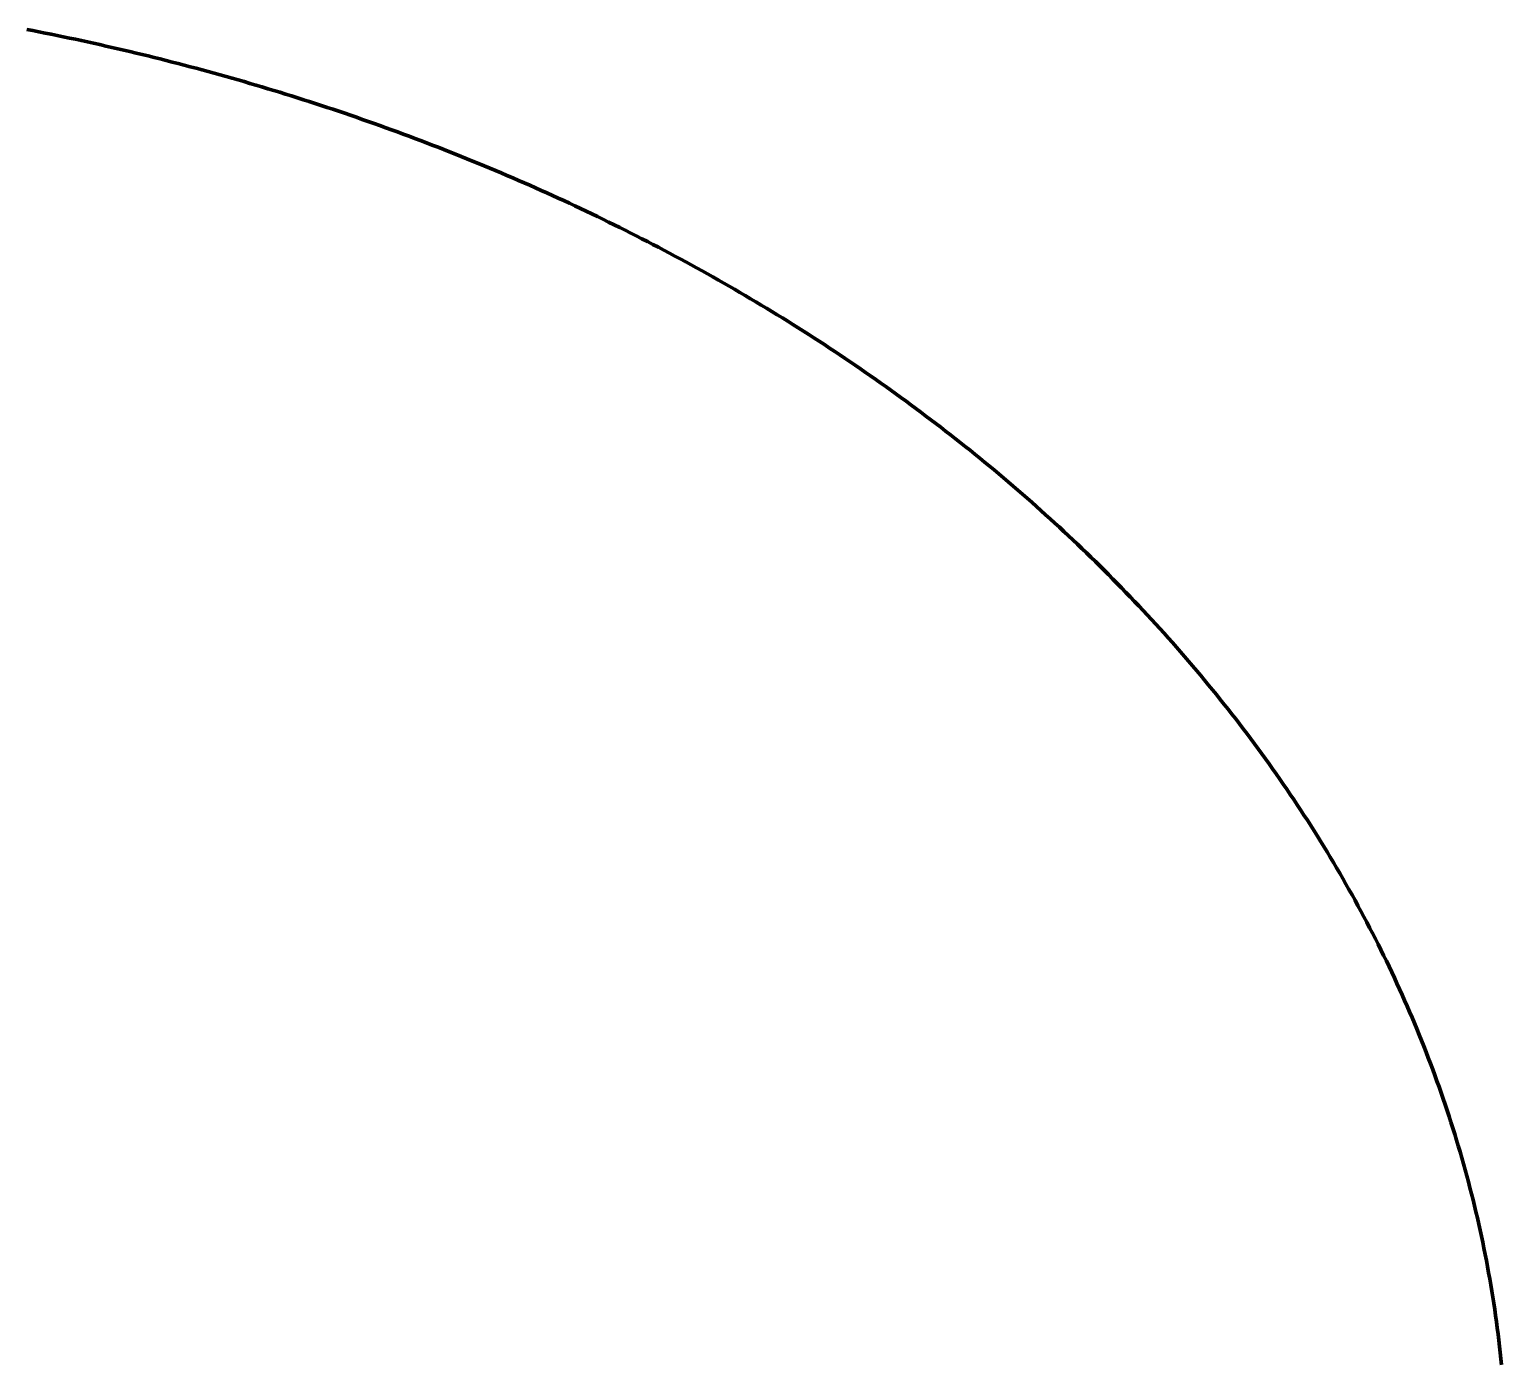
# Model space of a CAD drawing. Header units: millimetres. Extents: x 0 to 841, y 0 to 594.
# Drawn here: x 328.95 to 358.22, y 391.9 to 418.4 of the extents above; entities that cross this region are included whole.
import ezdxf

# ---------------------------------------------------------------- set-up
doc = ezdxf.new("R2010")
doc.units = ezdxf.units.MM
doc.layers.add('01-VISIBLE', color=7, linetype='CONTINUOUS', lineweight=70)

msp = doc.modelspace()

# ---------------------------------------------------------------- linework, layer by layer
at = {"layer": '01-VISIBLE'}
msp.add_lwpolyline([(358.22, 391.848), (358.207, 391.971), (358.194, 392.094), (358.18, 392.217), (358.166, 392.339), (358.151, 392.462), (358.135, 392.584), (358.119, 392.707), (358.102, 392.829), (358.084, 392.951), (358.065, 393.073), (358.046, 393.195), (358.027, 393.317), (358.006, 393.439), (357.985, 393.56), (357.963, 393.682), (357.941, 393.803), (357.918, 393.925), (357.895, 394.046), (357.87, 394.167), (357.845, 394.288), (357.82, 394.409), (357.794, 394.529), (357.767, 394.65), (357.739, 394.77), (357.711, 394.89), (357.682, 395.01), (357.653, 395.13), (357.623, 395.25), (357.592, 395.37), (357.561, 395.489), (357.529, 395.608), (357.497, 395.727), (357.463, 395.846), (357.43, 395.965), (357.395, 396.084), (357.36, 396.202), (357.325, 396.32), (357.289, 396.438), (357.252, 396.556), (357.214, 396.674), (357.176, 396.791), (357.138, 396.908), (357.098, 397.025), (357.059, 397.142), (357.018, 397.259), (356.977, 397.375), (356.936, 397.492), (356.893, 397.608), (356.851, 397.723), (356.807, 397.839), (356.763, 397.954), (356.719, 398.07), (356.674, 398.184), (356.628, 398.299), (356.582, 398.414), (356.535, 398.528), (356.487, 398.642), (356.439, 398.756), (356.391, 398.869), (356.342, 398.982), (356.292, 399.095), (356.242, 399.208), (356.191, 399.321), (356.14, 399.433), (356.088, 399.545), (356.036, 399.657), (355.983, 399.768), (355.929, 399.88), (355.875, 399.991), (355.821, 400.101), (355.765, 400.212), (355.71, 400.322), (355.654, 400.432), (355.597, 400.542), (355.54, 400.651), (355.482, 400.76), (355.424, 400.869), (355.365, 400.978), (355.306, 401.086), (355.246, 401.194), (355.186, 401.302), (355.125, 401.409), (355.064, 401.517), (355.002, 401.623), (354.94, 401.73), (354.877, 401.836), (354.814, 401.942), (354.751, 402.048), (354.686, 402.154), (354.622, 402.259), (354.557, 402.364), (354.491, 402.468), (354.425, 402.573), (354.358, 402.677), (354.291, 402.78), (354.224, 402.884), (354.156, 402.987), (354.087, 403.09), (354.019, 403.192), (353.949, 403.294), (353.88, 403.396), (353.809, 403.498), (353.739, 403.599), (353.668, 403.7), (353.596, 403.8), (353.524, 403.901), (353.452, 404.001), (353.379, 404.1), (353.306, 404.2), (353.232, 404.299), (353.158, 404.398), (353.083, 404.496), (353.008, 404.594), (352.933, 404.692), (352.857, 404.789), (352.781, 404.886), (352.704, 404.983), (352.627, 405.08), (352.55, 405.176), (352.472, 405.272), (352.394, 405.367), (352.315, 405.463), (352.237, 405.557), (352.157, 405.652), (352.077, 405.746), (351.997, 405.84), (351.917, 405.934), (351.836, 406.027), (351.755, 406.12), (351.673, 406.213), (351.591, 406.305), (351.509, 406.397), (351.426, 406.488), (351.343, 406.58), (351.259, 406.671), (351.175, 406.761), (351.091, 406.852), (351.007, 406.942), (350.922, 407.031), (350.836, 407.12), (350.751, 407.209), (350.665, 407.298), (350.579, 407.386), (350.492, 407.474), (350.405, 407.562), (350.318, 407.649), (350.23, 407.736), (350.142, 407.823), (350.054, 407.909), (349.965, 407.995), (349.876, 408.081), (349.787, 408.166), (349.697, 408.251), (349.607, 408.335), (349.517, 408.42), (349.427, 408.504), (349.336, 408.587), (349.245, 408.67), (349.153, 408.753), (349.061, 408.836), (348.969, 408.918), (348.877, 409), (348.784, 409.082), (348.691, 409.163), (348.598, 409.244), (348.505, 409.324), (348.411, 409.405), (348.317, 409.484), (348.222, 409.564), (348.127, 409.643), (348.032, 409.722), (347.937, 409.801), (347.842, 409.879), (347.746, 409.957), (347.65, 410.034), (347.553, 410.111), (347.457, 410.188), (347.36, 410.265), (347.263, 410.341), (347.165, 410.417), (347.068, 410.492), (346.97, 410.567), (346.871, 410.642), (346.773, 410.716), (346.674, 410.791), (346.575, 410.864), (346.476, 410.938), (346.377, 411.011), (346.277, 411.084), (346.177, 411.156), (346.077, 411.228), (345.976, 411.3), (345.876, 411.372), (345.775, 411.443), (345.673, 411.513), (345.572, 411.584), (345.47, 411.654), (345.369, 411.724), (345.266, 411.793), (345.164, 411.862), (345.062, 411.931), (344.959, 411.999), (344.856, 412.068), (344.753, 412.135), (344.649, 412.203), (344.546, 412.27), (344.442, 412.337), (344.338, 412.403), (344.233, 412.469), (344.129, 412.535), (344.024, 412.6), (343.919, 412.665), (343.814, 412.73), (343.709, 412.795), (343.603, 412.859), (343.498, 412.922), (343.392, 412.986), (343.286, 413.049), (343.179, 413.112), (343.073, 413.174), (342.966, 413.236), (342.859, 413.298), (342.752, 413.359), (342.645, 413.42), (342.537, 413.481), (342.43, 413.542), (342.322, 413.602), (342.214, 413.662), (342.106, 413.721), (341.997, 413.78), (341.889, 413.839), (341.78, 413.897), (341.671, 413.956), (341.562, 414.013), (341.453, 414.071), (341.343, 414.128), (341.234, 414.185), (341.124, 414.241), (341.014, 414.298), (340.904, 414.353), (340.794, 414.409), (340.683, 414.464), (340.573, 414.519), (340.462, 414.573), (340.351, 414.628), (340.24, 414.682), (340.129, 414.735), (340.017, 414.788), (339.906, 414.841), (339.794, 414.894), (339.682, 414.946), (339.57, 414.998), (339.458, 415.05), (339.346, 415.101), (339.233, 415.152), (339.121, 415.203), (339.008, 415.253), (338.895, 415.303), (338.782, 415.353), (338.669, 415.402), (338.556, 415.451), (338.442, 415.5), (338.329, 415.548), (338.215, 415.596), (338.101, 415.644), (337.987, 415.692), (337.873, 415.739), (337.759, 415.785), (337.645, 415.832), (337.53, 415.878), (337.415, 415.924), (337.301, 415.969), (337.186, 416.015), (337.071, 416.06), (336.956, 416.104), (336.84, 416.148), (336.725, 416.192), (336.609, 416.236), (336.494, 416.279), (336.378, 416.322), (336.262, 416.365), (336.146, 416.407), (336.03, 416.449), (335.914, 416.491), (335.798, 416.532), (335.681, 416.574), (335.565, 416.614), (335.448, 416.655), (335.331, 416.695), (335.215, 416.735), (335.098, 416.774), (334.981, 416.814), (334.863, 416.852), (334.746, 416.891), (334.629, 416.929), (334.511, 416.967), (334.394, 417.005), (334.276, 417.042), (334.158, 417.079), (334.04, 417.116), (333.922, 417.152), (333.804, 417.188), (333.686, 417.224), (333.568, 417.26), (333.45, 417.295), (333.331, 417.33), (333.213, 417.364), (333.094, 417.398), (332.975, 417.432), (332.857, 417.466), (332.738, 417.499), (332.619, 417.532), (332.5, 417.565), (332.38, 417.597), (332.261, 417.629), (332.142, 417.661), (332.023, 417.692), (331.903, 417.724), (331.784, 417.754), (331.664, 417.785), (331.544, 417.815), (331.424, 417.845), (331.305, 417.875), (331.185, 417.904), (331.065, 417.933), (330.945, 417.962), (330.824, 417.99), (330.704, 418.018), (330.584, 418.046), (330.464, 418.073), (330.343, 418.1), (330.223, 418.127), (330.102, 418.154), (329.981, 418.18), (329.861, 418.206), (329.74, 418.231), (329.619, 418.257), (329.498, 418.282), (329.377, 418.306), (329.256, 418.331), (329.135, 418.355), (329.014, 418.379), (328.893, 418.402)], dxfattribs=at)

doc.saveas('drawing.dxf')
